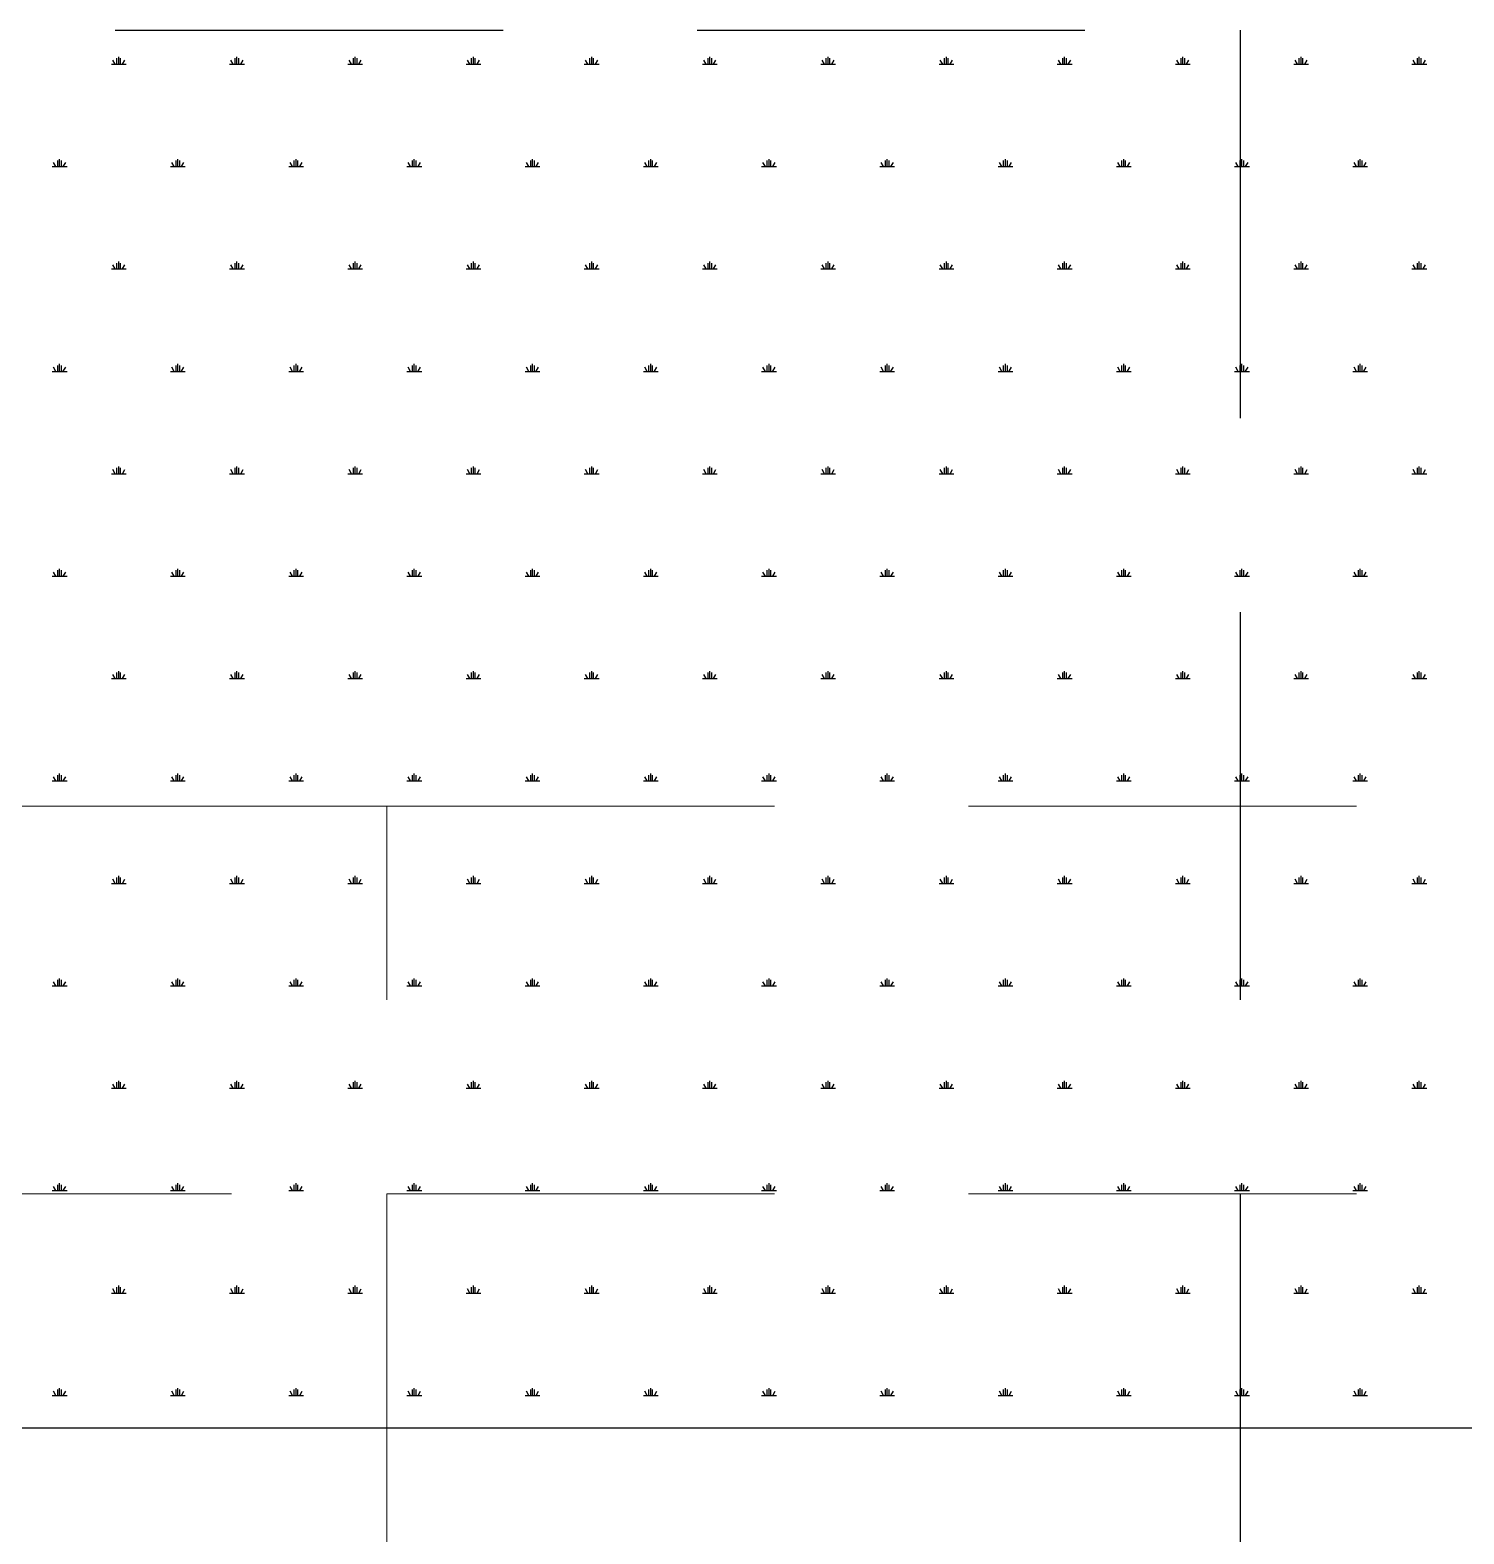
# Model space of a CAD drawing. Header units: millimetres. Extents: x 2999.9 to 3041.9, y 869.6 to 906.3.
# Drawn here: x 3021.039 to 3021.963, y 897.869 to 898.838 of the extents above; entities that cross this region are included whole.
import ezdxf

# ---------------------------------------------------------------- set-up
doc = ezdxf.new("R2010")
doc.units = ezdxf.units.MM
doc.linetypes.add('HIDDEN', pattern=[0.375, 0.25, -0.125])

msp = doc.modelspace()

# ---------------------------------------------------------------- linework, layer by layer
at = {"color": 2, "linetype": 'HIDDEN'}
for p, q in [((3020.71921, 898.83817), (3021.81921, 898.83817)), ((3021.81921, 898.83817), (3021.81921, 896.33817))]:
    msp.add_line(p, q, dxfattribs=at)
at = {"color": 76, "linetype": 'Continuous'}
for p, q in [((3021.09413, 898.81625), (3021.0926, 898.81889)), ((3021.09532, 898.81625), (3021.09532, 898.82006)), ((3021.09651, 898.81625), (3021.09651, 898.82101)), ((3021.0977, 898.81625), (3021.0977, 898.82006)), ((3021.09889, 898.81625), (3021.10042, 898.81889)), ((3021.17033, 898.81625), (3021.1688, 898.81889)), ((3021.17152, 898.81625), (3021.17152, 898.82006)), ((3021.17271, 898.81625), (3021.17271, 898.82101)), ((3021.1739, 898.81625), (3021.1739, 898.82006)), ((3021.17509, 898.81625), (3021.17662, 898.81889)), ((3021.24653, 898.81625), (3021.245, 898.81889)), ((3021.24772, 898.81625), (3021.24772, 898.82006)), ((3021.24891, 898.81625), (3021.24891, 898.82101)), ((3021.2501, 898.81625), (3021.2501, 898.82006)), ((3021.25129, 898.81625), (3021.25282, 898.81889)), ((3021.32273, 898.81625), (3021.3212, 898.81889)), ((3021.32392, 898.81625), (3021.32392, 898.82006)), ((3021.32511, 898.81625), (3021.32511, 898.82101)), ((3021.3263, 898.81625), (3021.3263, 898.82006)), ((3021.32749, 898.81625), (3021.32902, 898.81889)), ((3021.39893, 898.81625), (3021.3974, 898.81889)), ((3021.40012, 898.81625), (3021.40012, 898.82006)), ((3021.40131, 898.81625), (3021.40131, 898.82101)), ((3021.4025, 898.81625), (3021.4025, 898.82006)), ((3021.40369, 898.81625), (3021.40522, 898.81889)), ((3021.47513, 898.81625), (3021.4736, 898.81889)), ((3021.47632, 898.81625), (3021.47632, 898.82006)), ((3021.47751, 898.81625), (3021.47751, 898.82101)), ((3021.4787, 898.81625), (3021.4787, 898.82006)), ((3021.47989, 898.81625), (3021.48142, 898.81889)), ((3021.55133, 898.81625), (3021.5498, 898.81889)), ((3021.55252, 898.81625), (3021.55252, 898.82006)), ((3021.55371, 898.81625), (3021.55371, 898.82101)), ((3021.5549, 898.81625), (3021.5549, 898.82006)), ((3021.55609, 898.81625), (3021.55762, 898.81889)), ((3021.62753, 898.81625), (3021.626, 898.81889)), ((3021.62872, 898.81625), (3021.62872, 898.82006)), ((3021.62991, 898.81625), (3021.62991, 898.82101)), ((3021.6311, 898.81625), (3021.6311, 898.82006)), ((3021.63229, 898.81625), (3021.63382, 898.81889)), ((3021.70373, 898.81625), (3021.7022, 898.81889)), ((3021.70492, 898.81625), (3021.70492, 898.82006)), ((3021.70611, 898.81625), (3021.70611, 898.82101)), ((3021.7073, 898.81625), (3021.7073, 898.82006)), ((3021.70849, 898.81625), (3021.71002, 898.81889)), ((3021.77993, 898.81625), (3021.7784, 898.81889)), ((3021.78112, 898.81625), (3021.78112, 898.82006)), ((3021.78231, 898.81625), (3021.78231, 898.82101)), ((3021.7835, 898.81625), (3021.7835, 898.82006)), ((3021.78469, 898.81625), (3021.78622, 898.81889)), ((3021.85613, 898.81625), (3021.8546, 898.81889)), ((3021.85732, 898.81625), (3021.85732, 898.82006)), ((3021.85851, 898.81625), (3021.85851, 898.82101)), ((3021.8597, 898.81625), (3021.8597, 898.82006)), ((3021.86089, 898.81625), (3021.86242, 898.81889)), ((3021.93233, 898.81625), (3021.9308, 898.81889)), ((3021.93352, 898.81625), (3021.93352, 898.82006)), ((3021.93471, 898.81625), (3021.93471, 898.82101)), ((3021.9359, 898.81625), (3021.9359, 898.82006)), ((3021.93709, 898.81625), (3021.93862, 898.81889)), ((3021.09175, 898.81625), (3021.10127, 898.81625)), ((3021.16795, 898.81625), (3021.17747, 898.81625)), ((3021.24415, 898.81625), (3021.25367, 898.81625)), ((3021.32035, 898.81625), (3021.32987, 898.81625)), ((3021.39655, 898.81625), (3021.40607, 898.81625)), ((3021.47275, 898.81625), (3021.48227, 898.81625)), ((3021.54895, 898.81625), (3021.55847, 898.81625)), ((3021.62515, 898.81625), (3021.63467, 898.81625)), ((3021.70135, 898.81625), (3021.71087, 898.81625)), ((3021.77755, 898.81625), (3021.78707, 898.81625)), ((3021.85375, 898.81625), (3021.86327, 898.81625)), ((3021.92995, 898.81625), (3021.93947, 898.81625)), ((3021.05603, 898.75026), (3021.0545, 898.7529)), ((3021.05722, 898.75026), (3021.05722, 898.75407)), ((3021.05841, 898.75026), (3021.05841, 898.75502)), ((3021.0596, 898.75026), (3021.0596, 898.75407)), ((3021.06079, 898.75026), (3021.06232, 898.7529)), ((3021.13223, 898.75026), (3021.1307, 898.7529)), ((3021.13342, 898.75026), (3021.13342, 898.75407)), ((3021.13461, 898.75026), (3021.13461, 898.75502)), ((3021.1358, 898.75026), (3021.1358, 898.75407)), ((3021.13699, 898.75026), (3021.13852, 898.7529)), ((3021.20843, 898.75026), (3021.2069, 898.7529)), ((3021.20962, 898.75026), (3021.20962, 898.75407)), ((3021.21081, 898.75026), (3021.21081, 898.75502)), ((3021.212, 898.75026), (3021.212, 898.75407)), ((3021.21319, 898.75026), (3021.21472, 898.7529)), ((3021.28463, 898.75026), (3021.2831, 898.7529)), ((3021.28582, 898.75026), (3021.28582, 898.75407)), ((3021.28701, 898.75026), (3021.28701, 898.75502)), ((3021.2882, 898.75026), (3021.2882, 898.75407)), ((3021.28939, 898.75026), (3021.29092, 898.7529)), ((3021.36083, 898.75026), (3021.3593, 898.7529)), ((3021.36202, 898.75026), (3021.36202, 898.75407)), ((3021.36321, 898.75026), (3021.36321, 898.75502)), ((3021.3644, 898.75026), (3021.3644, 898.75407)), ((3021.36559, 898.75026), (3021.36712, 898.7529)), ((3021.43703, 898.75026), (3021.4355, 898.7529)), ((3021.43822, 898.75026), (3021.43822, 898.75407)), ((3021.43941, 898.75026), (3021.43941, 898.75502)), ((3021.4406, 898.75026), (3021.4406, 898.75407)), ((3021.44179, 898.75026), (3021.44332, 898.7529)), ((3021.51323, 898.75026), (3021.5117, 898.7529)), ((3021.51442, 898.75026), (3021.51442, 898.75407)), ((3021.51561, 898.75026), (3021.51561, 898.75502)), ((3021.5168, 898.75026), (3021.5168, 898.75407)), ((3021.51799, 898.75026), (3021.51952, 898.7529)), ((3021.58943, 898.75026), (3021.5879, 898.7529)), ((3021.59062, 898.75026), (3021.59062, 898.75407)), ((3021.59181, 898.75026), (3021.59181, 898.75502)), ((3021.593, 898.75026), (3021.593, 898.75407)), ((3021.59419, 898.75026), (3021.59572, 898.7529)), ((3021.66563, 898.75026), (3021.6641, 898.7529)), ((3021.66682, 898.75026), (3021.66682, 898.75407)), ((3021.66801, 898.75026), (3021.66801, 898.75502)), ((3021.6692, 898.75026), (3021.6692, 898.75407)), ((3021.67039, 898.75026), (3021.67192, 898.7529)), ((3021.74183, 898.75026), (3021.7403, 898.7529)), ((3021.74302, 898.75026), (3021.74302, 898.75407)), ((3021.74421, 898.75026), (3021.74421, 898.75502)), ((3021.7454, 898.75026), (3021.7454, 898.75407)), ((3021.74659, 898.75026), (3021.74812, 898.7529)), ((3021.81803, 898.75026), (3021.8165, 898.7529)), ((3021.81922, 898.75026), (3021.81922, 898.75407)), ((3021.82041, 898.75026), (3021.82041, 898.75502)), ((3021.8216, 898.75026), (3021.8216, 898.75407)), ((3021.82279, 898.75026), (3021.82432, 898.7529)), ((3021.89423, 898.75026), (3021.8927, 898.7529)), ((3021.89542, 898.75026), (3021.89542, 898.75407)), ((3021.89661, 898.75026), (3021.89661, 898.75502)), ((3021.8978, 898.75026), (3021.8978, 898.75407)), ((3021.89899, 898.75026), (3021.90052, 898.7529)), ((3021.05365, 898.75026), (3021.06317, 898.75026)), ((3021.12985, 898.75026), (3021.13937, 898.75026)), ((3021.20605, 898.75026), (3021.21557, 898.75026)), ((3021.28225, 898.75026), (3021.29177, 898.75026)), ((3021.35845, 898.75026), (3021.36797, 898.75026)), ((3021.43465, 898.75026), (3021.44417, 898.75026)), ((3021.51085, 898.75026), (3021.52037, 898.75026)), ((3021.58705, 898.75026), (3021.59657, 898.75026)), ((3021.66325, 898.75026), (3021.67277, 898.75026)), ((3021.73945, 898.75026), (3021.74897, 898.75026)), ((3021.81565, 898.75026), (3021.82517, 898.75026)), ((3021.89185, 898.75026), (3021.90137, 898.75026)), ((3021.09175, 898.68426), (3021.10127, 898.68426)), ((3021.09413, 898.68426), (3021.0926, 898.6869)), ((3021.09532, 898.68426), (3021.09532, 898.68807)), ((3021.09651, 898.68426), (3021.09651, 898.68903)), ((3021.0977, 898.68426), (3021.0977, 898.68807)), ((3021.09889, 898.68427), (3021.10042, 898.68691)), ((3021.16795, 898.68426), (3021.17747, 898.68426)), ((3021.17033, 898.68426), (3021.1688, 898.6869)), ((3021.17152, 898.68426), (3021.17152, 898.68807)), ((3021.17271, 898.68426), (3021.17271, 898.68903)), ((3021.1739, 898.68426), (3021.1739, 898.68807)), ((3021.17509, 898.68427), (3021.17662, 898.68691)), ((3021.24415, 898.68426), (3021.25367, 898.68426)), ((3021.24653, 898.68426), (3021.245, 898.6869)), ((3021.24772, 898.68426), (3021.24772, 898.68807)), ((3021.24891, 898.68426), (3021.24891, 898.68903)), ((3021.2501, 898.68426), (3021.2501, 898.68807)), ((3021.25129, 898.68427), (3021.25282, 898.68691)), ((3021.32035, 898.68426), (3021.32987, 898.68426)), ((3021.32273, 898.68426), (3021.3212, 898.6869)), ((3021.32392, 898.68426), (3021.32392, 898.68807)), ((3021.32511, 898.68426), (3021.32511, 898.68903)), ((3021.3263, 898.68426), (3021.3263, 898.68807)), ((3021.32749, 898.68427), (3021.32902, 898.68691)), ((3021.39655, 898.68426), (3021.40607, 898.68426)), ((3021.39893, 898.68426), (3021.3974, 898.6869)), ((3021.40012, 898.68426), (3021.40012, 898.68807)), ((3021.40131, 898.68426), (3021.40131, 898.68903)), ((3021.4025, 898.68426), (3021.4025, 898.68807)), ((3021.40369, 898.68427), (3021.40522, 898.68691)), ((3021.47275, 898.68426), (3021.48227, 898.68426)), ((3021.47513, 898.68426), (3021.4736, 898.6869)), ((3021.47632, 898.68426), (3021.47632, 898.68807)), ((3021.47751, 898.68426), (3021.47751, 898.68903)), ((3021.4787, 898.68426), (3021.4787, 898.68807)), ((3021.47989, 898.68427), (3021.48142, 898.68691)), ((3021.54895, 898.68426), (3021.55847, 898.68426)), ((3021.55133, 898.68426), (3021.5498, 898.6869)), ((3021.55252, 898.68426), (3021.55252, 898.68807)), ((3021.55371, 898.68426), (3021.55371, 898.68903)), ((3021.5549, 898.68426), (3021.5549, 898.68807)), ((3021.55609, 898.68427), (3021.55762, 898.68691)), ((3021.62515, 898.68426), (3021.63467, 898.68426)), ((3021.62753, 898.68426), (3021.626, 898.6869)), ((3021.62872, 898.68426), (3021.62872, 898.68807)), ((3021.62991, 898.68426), (3021.62991, 898.68903)), ((3021.6311, 898.68426), (3021.6311, 898.68807)), ((3021.63229, 898.68427), (3021.63382, 898.68691)), ((3021.70135, 898.68426), (3021.71087, 898.68426)), ((3021.70373, 898.68426), (3021.7022, 898.6869)), ((3021.70492, 898.68426), (3021.70492, 898.68807)), ((3021.70611, 898.68426), (3021.70611, 898.68903)), ((3021.7073, 898.68426), (3021.7073, 898.68807)), ((3021.70849, 898.68427), (3021.71002, 898.68691)), ((3021.77755, 898.68426), (3021.78707, 898.68426)), ((3021.77993, 898.68426), (3021.7784, 898.6869)), ((3021.78112, 898.68426), (3021.78112, 898.68807)), ((3021.78231, 898.68426), (3021.78231, 898.68903)), ((3021.7835, 898.68426), (3021.7835, 898.68807)), ((3021.78469, 898.68427), (3021.78622, 898.68691)), ((3021.85375, 898.68426), (3021.86327, 898.68426)), ((3021.85613, 898.68426), (3021.8546, 898.6869)), ((3021.85732, 898.68426), (3021.85732, 898.68807)), ((3021.85851, 898.68426), (3021.85851, 898.68903)), ((3021.8597, 898.68426), (3021.8597, 898.68807)), ((3021.86089, 898.68427), (3021.86242, 898.68691)), ((3021.92995, 898.68426), (3021.93947, 898.68426)), ((3021.93233, 898.68426), (3021.9308, 898.6869)), ((3021.93352, 898.68426), (3021.93352, 898.68807)), ((3021.93471, 898.68426), (3021.93471, 898.68903)), ((3021.9359, 898.68426), (3021.9359, 898.68807)), ((3021.93709, 898.68427), (3021.93862, 898.68691)), ((3021.05365, 898.61827), (3021.06317, 898.61827)), ((3021.05603, 898.61827), (3021.0545, 898.62091)), ((3021.05722, 898.61827), (3021.05722, 898.62208)), ((3021.05841, 898.61827), (3021.05841, 898.62304)), ((3021.0596, 898.61827), (3021.0596, 898.62208)), ((3021.06079, 898.61828), (3021.06232, 898.62091)), ((3021.12985, 898.61827), (3021.13937, 898.61827)), ((3021.13223, 898.61827), (3021.1307, 898.62091)), ((3021.13342, 898.61827), (3021.13342, 898.62208)), ((3021.13461, 898.61827), (3021.13461, 898.62304)), ((3021.1358, 898.61827), (3021.1358, 898.62208)), ((3021.13699, 898.61828), (3021.13852, 898.62091)), ((3021.20605, 898.61827), (3021.21557, 898.61827)), ((3021.20843, 898.61827), (3021.2069, 898.62091)), ((3021.20962, 898.61827), (3021.20962, 898.62208)), ((3021.21081, 898.61827), (3021.21081, 898.62304)), ((3021.212, 898.61827), (3021.212, 898.62208)), ((3021.21319, 898.61828), (3021.21472, 898.62091)), ((3021.28225, 898.61827), (3021.29177, 898.61827)), ((3021.28463, 898.61827), (3021.2831, 898.62091)), ((3021.28582, 898.61827), (3021.28582, 898.62208)), ((3021.28701, 898.61827), (3021.28701, 898.62304)), ((3021.2882, 898.61827), (3021.2882, 898.62208)), ((3021.28939, 898.61828), (3021.29092, 898.62091)), ((3021.35845, 898.61827), (3021.36797, 898.61827)), ((3021.36083, 898.61827), (3021.3593, 898.62091)), ((3021.36202, 898.61827), (3021.36202, 898.62208)), ((3021.36321, 898.61827), (3021.36321, 898.62304)), ((3021.3644, 898.61827), (3021.3644, 898.62208)), ((3021.36559, 898.61828), (3021.36712, 898.62091)), ((3021.43465, 898.61827), (3021.44417, 898.61827)), ((3021.43703, 898.61827), (3021.4355, 898.62091)), ((3021.43822, 898.61827), (3021.43822, 898.62208)), ((3021.43941, 898.61827), (3021.43941, 898.62304)), ((3021.4406, 898.61827), (3021.4406, 898.62208)), ((3021.44179, 898.61828), (3021.44332, 898.62091)), ((3021.51085, 898.61827), (3021.52037, 898.61827)), ((3021.51323, 898.61827), (3021.5117, 898.62091)), ((3021.51442, 898.61827), (3021.51442, 898.62208)), ((3021.51561, 898.61827), (3021.51561, 898.62304)), ((3021.5168, 898.61827), (3021.5168, 898.62208)), ((3021.51799, 898.61828), (3021.51952, 898.62091)), ((3021.58705, 898.61827), (3021.59657, 898.61827)), ((3021.58943, 898.61827), (3021.5879, 898.62091)), ((3021.59062, 898.61827), (3021.59062, 898.62208)), ((3021.59181, 898.61827), (3021.59181, 898.62304)), ((3021.593, 898.61827), (3021.593, 898.62208)), ((3021.59419, 898.61828), (3021.59572, 898.62091)), ((3021.66325, 898.61827), (3021.67277, 898.61827)), ((3021.66563, 898.61827), (3021.6641, 898.62091)), ((3021.66682, 898.61827), (3021.66682, 898.62208)), ((3021.66801, 898.61827), (3021.66801, 898.62304)), ((3021.6692, 898.61827), (3021.6692, 898.62208)), ((3021.67039, 898.61828), (3021.67192, 898.62091)), ((3021.73945, 898.61827), (3021.74897, 898.61827)), ((3021.74183, 898.61827), (3021.7403, 898.62091)), ((3021.74302, 898.61827), (3021.74302, 898.62208)), ((3021.74421, 898.61827), (3021.74421, 898.62304)), ((3021.7454, 898.61827), (3021.7454, 898.62208)), ((3021.74659, 898.61828), (3021.74812, 898.62091)), ((3021.81565, 898.61827), (3021.82517, 898.61827)), ((3021.81803, 898.61827), (3021.8165, 898.62091)), ((3021.81922, 898.61827), (3021.81922, 898.62208)), ((3021.82041, 898.61827), (3021.82041, 898.62304)), ((3021.8216, 898.61827), (3021.8216, 898.62208)), ((3021.82279, 898.61828), (3021.82432, 898.62091)), ((3021.89185, 898.61827), (3021.90137, 898.61827)), ((3021.89423, 898.61827), (3021.8927, 898.62091)), ((3021.89542, 898.61827), (3021.89542, 898.62208)), ((3021.89661, 898.61827), (3021.89661, 898.62304)), ((3021.8978, 898.61827), (3021.8978, 898.62208)), ((3021.89899, 898.61828), (3021.90052, 898.62091)), ((3021.09651, 898.55228), (3021.09651, 898.55704)), ((3021.17271, 898.55228), (3021.17271, 898.55704)), ((3021.24891, 898.55228), (3021.24891, 898.55704)), ((3021.32511, 898.55228), (3021.32511, 898.55704)), ((3021.40131, 898.55228), (3021.40131, 898.55704)), ((3021.47751, 898.55228), (3021.47751, 898.55704)), ((3021.55371, 898.55228), (3021.55371, 898.55704)), ((3021.62991, 898.55228), (3021.62991, 898.55704)), ((3021.70611, 898.55228), (3021.70611, 898.55704)), ((3021.78231, 898.55228), (3021.78231, 898.55704)), ((3021.85851, 898.55228), (3021.85851, 898.55704)), ((3021.93471, 898.55228), (3021.93471, 898.55704)), ((3021.09175, 898.55228), (3021.10127, 898.55228)), ((3021.09413, 898.55228), (3021.0926, 898.55492)), ((3021.09532, 898.55228), (3021.09532, 898.55609)), ((3021.0977, 898.55228), (3021.0977, 898.55609)), ((3021.09889, 898.55228), (3021.10042, 898.55492)), ((3021.16795, 898.55228), (3021.17747, 898.55228)), ((3021.17033, 898.55228), (3021.1688, 898.55492)), ((3021.17152, 898.55228), (3021.17152, 898.55609)), ((3021.1739, 898.55228), (3021.1739, 898.55609)), ((3021.17509, 898.55228), (3021.17662, 898.55492)), ((3021.24415, 898.55228), (3021.25367, 898.55228)), ((3021.24653, 898.55228), (3021.245, 898.55492)), ((3021.24772, 898.55228), (3021.24772, 898.55609)), ((3021.2501, 898.55228), (3021.2501, 898.55609)), ((3021.25129, 898.55228), (3021.25282, 898.55492)), ((3021.32035, 898.55228), (3021.32987, 898.55228)), ((3021.32273, 898.55228), (3021.3212, 898.55492)), ((3021.32392, 898.55228), (3021.32392, 898.55609)), ((3021.3263, 898.55228), (3021.3263, 898.55609)), ((3021.32749, 898.55228), (3021.32902, 898.55492)), ((3021.39655, 898.55228), (3021.40607, 898.55228)), ((3021.39893, 898.55228), (3021.3974, 898.55492)), ((3021.40012, 898.55228), (3021.40012, 898.55609)), ((3021.4025, 898.55228), (3021.4025, 898.55609)), ((3021.40369, 898.55228), (3021.40522, 898.55492)), ((3021.47275, 898.55228), (3021.48227, 898.55228)), ((3021.47513, 898.55228), (3021.4736, 898.55492)), ((3021.47632, 898.55228), (3021.47632, 898.55609)), ((3021.4787, 898.55228), (3021.4787, 898.55609)), ((3021.47989, 898.55228), (3021.48142, 898.55492)), ((3021.54895, 898.55228), (3021.55847, 898.55228)), ((3021.55133, 898.55228), (3021.5498, 898.55492)), ((3021.55252, 898.55228), (3021.55252, 898.55609)), ((3021.5549, 898.55228), (3021.5549, 898.55609)), ((3021.55609, 898.55228), (3021.55762, 898.55492)), ((3021.62515, 898.55228), (3021.63467, 898.55228)), ((3021.62753, 898.55228), (3021.626, 898.55492)), ((3021.62872, 898.55228), (3021.62872, 898.55609)), ((3021.6311, 898.55228), (3021.6311, 898.55609)), ((3021.63229, 898.55228), (3021.63382, 898.55492)), ((3021.70135, 898.55228), (3021.71087, 898.55228)), ((3021.70373, 898.55228), (3021.7022, 898.55492)), ((3021.70492, 898.55228), (3021.70492, 898.55609)), ((3021.7073, 898.55228), (3021.7073, 898.55609)), ((3021.70849, 898.55228), (3021.71002, 898.55492)), ((3021.77755, 898.55228), (3021.78707, 898.55228)), ((3021.77993, 898.55228), (3021.7784, 898.55492)), ((3021.78112, 898.55228), (3021.78112, 898.55609)), ((3021.7835, 898.55228), (3021.7835, 898.55609)), ((3021.78469, 898.55228), (3021.78622, 898.55492)), ((3021.85375, 898.55228), (3021.86327, 898.55228)), ((3021.85613, 898.55228), (3021.8546, 898.55492)), ((3021.85732, 898.55228), (3021.85732, 898.55609)), ((3021.8597, 898.55228), (3021.8597, 898.55609)), ((3021.86089, 898.55228), (3021.86242, 898.55492)), ((3021.92995, 898.55228), (3021.93947, 898.55228)), ((3021.93233, 898.55228), (3021.9308, 898.55492)), ((3021.93352, 898.55228), (3021.93352, 898.55609)), ((3021.9359, 898.55228), (3021.9359, 898.55609)), ((3021.93709, 898.55228), (3021.93862, 898.55492)), ((3021.05603, 898.48629), (3021.0545, 898.48893)), ((3021.05722, 898.48629), (3021.05722, 898.4901)), ((3021.05841, 898.48629), (3021.05841, 898.49105)), ((3021.0596, 898.48629), (3021.0596, 898.4901)), ((3021.06079, 898.48629), (3021.06232, 898.48893)), ((3021.13223, 898.48629), (3021.1307, 898.48893)), ((3021.13342, 898.48629), (3021.13342, 898.4901)), ((3021.13461, 898.48629), (3021.13461, 898.49105)), ((3021.1358, 898.48629), (3021.1358, 898.4901)), ((3021.13699, 898.48629), (3021.13852, 898.48893)), ((3021.20843, 898.48629), (3021.2069, 898.48893)), ((3021.20962, 898.48629), (3021.20962, 898.4901)), ((3021.21081, 898.48629), (3021.21081, 898.49105)), ((3021.212, 898.48629), (3021.212, 898.4901)), ((3021.21319, 898.48629), (3021.21472, 898.48893)), ((3021.28463, 898.48629), (3021.2831, 898.48893)), ((3021.28582, 898.48629), (3021.28582, 898.4901)), ((3021.28701, 898.48629), (3021.28701, 898.49105)), ((3021.2882, 898.48629), (3021.2882, 898.4901)), ((3021.28939, 898.48629), (3021.29092, 898.48893)), ((3021.36083, 898.48629), (3021.3593, 898.48893)), ((3021.36202, 898.48629), (3021.36202, 898.4901)), ((3021.36321, 898.48629), (3021.36321, 898.49105)), ((3021.3644, 898.48629), (3021.3644, 898.4901)), ((3021.36559, 898.48629), (3021.36712, 898.48893)), ((3021.43703, 898.48629), (3021.4355, 898.48893)), ((3021.43822, 898.48629), (3021.43822, 898.4901)), ((3021.43941, 898.48629), (3021.43941, 898.49105)), ((3021.4406, 898.48629), (3021.4406, 898.4901)), ((3021.44179, 898.48629), (3021.44332, 898.48893)), ((3021.51323, 898.48629), (3021.5117, 898.48893)), ((3021.51442, 898.48629), (3021.51442, 898.4901)), ((3021.51561, 898.48629), (3021.51561, 898.49105)), ((3021.5168, 898.48629), (3021.5168, 898.4901)), ((3021.51799, 898.48629), (3021.51952, 898.48893)), ((3021.58943, 898.48629), (3021.5879, 898.48893)), ((3021.59062, 898.48629), (3021.59062, 898.4901)), ((3021.59181, 898.48629), (3021.59181, 898.49105)), ((3021.593, 898.48629), (3021.593, 898.4901)), ((3021.59419, 898.48629), (3021.59572, 898.48893)), ((3021.66563, 898.48629), (3021.6641, 898.48893)), ((3021.66682, 898.48629), (3021.66682, 898.4901)), ((3021.66801, 898.48629), (3021.66801, 898.49105)), ((3021.6692, 898.48629), (3021.6692, 898.4901)), ((3021.67039, 898.48629), (3021.67192, 898.48893)), ((3021.74183, 898.48629), (3021.7403, 898.48893)), ((3021.74302, 898.48629), (3021.74302, 898.4901)), ((3021.74421, 898.48629), (3021.74421, 898.49105)), ((3021.7454, 898.48629), (3021.7454, 898.4901)), ((3021.74659, 898.48629), (3021.74812, 898.48893)), ((3021.81803, 898.48629), (3021.8165, 898.48893)), ((3021.81922, 898.48629), (3021.81922, 898.4901)), ((3021.82041, 898.48629), (3021.82041, 898.49105)), ((3021.8216, 898.48629), (3021.8216, 898.4901)), ((3021.82279, 898.48629), (3021.82432, 898.48893)), ((3021.89423, 898.48629), (3021.8927, 898.48893)), ((3021.89542, 898.48629), (3021.89542, 898.4901)), ((3021.89661, 898.48629), (3021.89661, 898.49105)), ((3021.8978, 898.48629), (3021.8978, 898.4901)), ((3021.89899, 898.48629), (3021.90052, 898.48893)), ((3021.05365, 898.48629), (3021.06317, 898.48629)), ((3021.12985, 898.48629), (3021.13937, 898.48629)), ((3021.20605, 898.48629), (3021.21557, 898.48629)), ((3021.28225, 898.48629), (3021.29177, 898.48629)), ((3021.35845, 898.48629), (3021.36797, 898.48629)), ((3021.43465, 898.48629), (3021.44417, 898.48629)), ((3021.51085, 898.48629), (3021.52037, 898.48629)), ((3021.58705, 898.48629), (3021.59657, 898.48629)), ((3021.66325, 898.48629), (3021.67277, 898.48629)), ((3021.73945, 898.48629), (3021.74897, 898.48629)), ((3021.81565, 898.48629), (3021.82517, 898.48629)), ((3021.89185, 898.48629), (3021.90137, 898.48629)), ((3021.09413, 898.4203), (3021.0926, 898.42294)), ((3021.09532, 898.4203), (3021.09532, 898.42411)), ((3021.09651, 898.4203), (3021.09651, 898.42506)), ((3021.0977, 898.4203), (3021.0977, 898.42411)), ((3021.09889, 898.4203), (3021.10042, 898.42294)), ((3021.17033, 898.4203), (3021.1688, 898.42294)), ((3021.17152, 898.4203), (3021.17152, 898.42411)), ((3021.17271, 898.4203), (3021.17271, 898.42506)), ((3021.1739, 898.4203), (3021.1739, 898.42411)), ((3021.17509, 898.4203), (3021.17662, 898.42294)), ((3021.24653, 898.4203), (3021.245, 898.42294)), ((3021.24772, 898.4203), (3021.24772, 898.42411)), ((3021.24891, 898.4203), (3021.24891, 898.42506)), ((3021.2501, 898.4203), (3021.2501, 898.42411)), ((3021.25129, 898.4203), (3021.25282, 898.42294)), ((3021.32273, 898.4203), (3021.3212, 898.42294)), ((3021.32392, 898.4203), (3021.32392, 898.42411)), ((3021.32511, 898.4203), (3021.32511, 898.42506)), ((3021.3263, 898.4203), (3021.3263, 898.42411)), ((3021.32749, 898.4203), (3021.32902, 898.42294)), ((3021.39893, 898.4203), (3021.3974, 898.42294)), ((3021.40012, 898.4203), (3021.40012, 898.42411)), ((3021.40131, 898.4203), (3021.40131, 898.42506)), ((3021.4025, 898.4203), (3021.4025, 898.42411)), ((3021.40369, 898.4203), (3021.40522, 898.42294)), ((3021.47513, 898.4203), (3021.4736, 898.42294)), ((3021.47632, 898.4203), (3021.47632, 898.42411)), ((3021.47751, 898.4203), (3021.47751, 898.42506)), ((3021.4787, 898.4203), (3021.4787, 898.42411)), ((3021.47989, 898.4203), (3021.48142, 898.42294)), ((3021.55133, 898.4203), (3021.5498, 898.42294)), ((3021.55252, 898.4203), (3021.55252, 898.42411)), ((3021.55371, 898.4203), (3021.55371, 898.42506)), ((3021.5549, 898.4203), (3021.5549, 898.42411)), ((3021.55609, 898.4203), (3021.55762, 898.42294)), ((3021.62753, 898.4203), (3021.626, 898.42294)), ((3021.62872, 898.4203), (3021.62872, 898.42411)), ((3021.62991, 898.4203), (3021.62991, 898.42506)), ((3021.6311, 898.4203), (3021.6311, 898.42411)), ((3021.63229, 898.4203), (3021.63382, 898.42294)), ((3021.70373, 898.4203), (3021.7022, 898.42294)), ((3021.70492, 898.4203), (3021.70492, 898.42411)), ((3021.70611, 898.4203), (3021.70611, 898.42506)), ((3021.7073, 898.4203), (3021.7073, 898.42411)), ((3021.70849, 898.4203), (3021.71002, 898.42294)), ((3021.77993, 898.4203), (3021.7784, 898.42294)), ((3021.78112, 898.4203), (3021.78112, 898.42411)), ((3021.78231, 898.4203), (3021.78231, 898.42506)), ((3021.7835, 898.4203), (3021.7835, 898.42411)), ((3021.78469, 898.4203), (3021.78622, 898.42294)), ((3021.85613, 898.4203), (3021.8546, 898.42294)), ((3021.85732, 898.4203), (3021.85732, 898.42411)), ((3021.85851, 898.4203), (3021.85851, 898.42506)), ((3021.8597, 898.4203), (3021.8597, 898.42411)), ((3021.86089, 898.4203), (3021.86242, 898.42294)), ((3021.93233, 898.4203), (3021.9308, 898.42294)), ((3021.93352, 898.4203), (3021.93352, 898.42411)), ((3021.93471, 898.4203), (3021.93471, 898.42506)), ((3021.9359, 898.4203), (3021.9359, 898.42411)), ((3021.93709, 898.4203), (3021.93862, 898.42294)), ((3021.09175, 898.4203), (3021.10127, 898.4203)), ((3021.16795, 898.4203), (3021.17747, 898.4203)), ((3021.24415, 898.4203), (3021.25367, 898.4203)), ((3021.32035, 898.4203), (3021.32987, 898.4203)), ((3021.39655, 898.4203), (3021.40607, 898.4203)), ((3021.47275, 898.4203), (3021.48227, 898.4203)), ((3021.54895, 898.4203), (3021.55847, 898.4203)), ((3021.62515, 898.4203), (3021.63467, 898.4203)), ((3021.70135, 898.4203), (3021.71087, 898.4203)), ((3021.77755, 898.4203), (3021.78707, 898.4203)), ((3021.85375, 898.4203), (3021.86327, 898.4203)), ((3021.92995, 898.4203), (3021.93947, 898.4203)), ((3021.05365, 898.35431), (3021.06317, 898.35431)), ((3021.05603, 898.35431), (3021.0545, 898.35695)), ((3021.05722, 898.35431), (3021.05722, 898.35812)), ((3021.05841, 898.35431), (3021.05841, 898.35907)), ((3021.0596, 898.35431), (3021.0596, 898.35812)), ((3021.06079, 898.35431), (3021.06232, 898.35695)), ((3021.12985, 898.35431), (3021.13937, 898.35431)), ((3021.13223, 898.35431), (3021.1307, 898.35695)), ((3021.13342, 898.35431), (3021.13342, 898.35812)), ((3021.13461, 898.35431), (3021.13461, 898.35907)), ((3021.1358, 898.35431), (3021.1358, 898.35812)), ((3021.13699, 898.35431), (3021.13852, 898.35695)), ((3021.20605, 898.35431), (3021.21557, 898.35431)), ((3021.20843, 898.35431), (3021.2069, 898.35695)), ((3021.20962, 898.35431), (3021.20962, 898.35812)), ((3021.21081, 898.35431), (3021.21081, 898.35907)), ((3021.212, 898.35431), (3021.212, 898.35812)), ((3021.21319, 898.35431), (3021.21472, 898.35695)), ((3021.28225, 898.35431), (3021.29177, 898.35431)), ((3021.28463, 898.35431), (3021.2831, 898.35695)), ((3021.28582, 898.35431), (3021.28582, 898.35812)), ((3021.28701, 898.35431), (3021.28701, 898.35907)), ((3021.2882, 898.35431), (3021.2882, 898.35812)), ((3021.28939, 898.35431), (3021.29092, 898.35695)), ((3021.35845, 898.35431), (3021.36797, 898.35431)), ((3021.36083, 898.35431), (3021.3593, 898.35695)), ((3021.36202, 898.35431), (3021.36202, 898.35812)), ((3021.36321, 898.35431), (3021.36321, 898.35907)), ((3021.3644, 898.35431), (3021.3644, 898.35812)), ((3021.36559, 898.35431), (3021.36712, 898.35695)), ((3021.43465, 898.35431), (3021.44417, 898.35431)), ((3021.43703, 898.35431), (3021.4355, 898.35695)), ((3021.43822, 898.35431), (3021.43822, 898.35812)), ((3021.43941, 898.35431), (3021.43941, 898.35907)), ((3021.4406, 898.35431), (3021.4406, 898.35812)), ((3021.44179, 898.35431), (3021.44332, 898.35695)), ((3021.51085, 898.35431), (3021.52037, 898.35431)), ((3021.51323, 898.35431), (3021.5117, 898.35695)), ((3021.51442, 898.35431), (3021.51442, 898.35812)), ((3021.51561, 898.35431), (3021.51561, 898.35907)), ((3021.5168, 898.35431), (3021.5168, 898.35812)), ((3021.51799, 898.35431), (3021.51952, 898.35695)), ((3021.58705, 898.35431), (3021.59657, 898.35431)), ((3021.58943, 898.35431), (3021.5879, 898.35695)), ((3021.59062, 898.35431), (3021.59062, 898.35812)), ((3021.59181, 898.35431), (3021.59181, 898.35907)), ((3021.593, 898.35431), (3021.593, 898.35812)), ((3021.59419, 898.35431), (3021.59572, 898.35695)), ((3021.66325, 898.35431), (3021.67277, 898.35431)), ((3021.66563, 898.35431), (3021.6641, 898.35695)), ((3021.66682, 898.35431), (3021.66682, 898.35812)), ((3021.66801, 898.35431), (3021.66801, 898.35907)), ((3021.6692, 898.35431), (3021.6692, 898.35812)), ((3021.67039, 898.35431), (3021.67192, 898.35695)), ((3021.73945, 898.35431), (3021.74897, 898.35431)), ((3021.74183, 898.35431), (3021.7403, 898.35695)), ((3021.74302, 898.35431), (3021.74302, 898.35812)), ((3021.74421, 898.35431), (3021.74421, 898.35907)), ((3021.7454, 898.35431), (3021.7454, 898.35812)), ((3021.74659, 898.35431), (3021.74812, 898.35695)), ((3021.81565, 898.35431), (3021.82517, 898.35431)), ((3021.81803, 898.35431), (3021.8165, 898.35695)), ((3021.81922, 898.35431), (3021.81922, 898.35812)), ((3021.82041, 898.35431), (3021.82041, 898.35907)), ((3021.8216, 898.35431), (3021.8216, 898.35812)), ((3021.82279, 898.35431), (3021.82432, 898.35695)), ((3021.89185, 898.35431), (3021.90137, 898.35431)), ((3021.89423, 898.35431), (3021.8927, 898.35695)), ((3021.89542, 898.35431), (3021.89542, 898.35812)), ((3021.89661, 898.35431), (3021.89661, 898.35907)), ((3021.8978, 898.35431), (3021.8978, 898.35812)), ((3021.89899, 898.35431), (3021.90052, 898.35695)), ((3021.09175, 898.28832), (3021.10127, 898.28832)), ((3021.09413, 898.28832), (3021.0926, 898.29096)), ((3021.09532, 898.28832), (3021.09532, 898.29213)), ((3021.09651, 898.28832), (3021.09651, 898.29308)), ((3021.0977, 898.28832), (3021.0977, 898.29213)), ((3021.09889, 898.28832), (3021.10042, 898.29096)), ((3021.16795, 898.28832), (3021.17747, 898.28832)), ((3021.17033, 898.28832), (3021.1688, 898.29096)), ((3021.17152, 898.28832), (3021.17152, 898.29213)), ((3021.17271, 898.28832), (3021.17271, 898.29308)), ((3021.1739, 898.28832), (3021.1739, 898.29213)), ((3021.17509, 898.28832), (3021.17662, 898.29096)), ((3021.24415, 898.28832), (3021.25367, 898.28832)), ((3021.24653, 898.28832), (3021.245, 898.29096)), ((3021.24772, 898.28832), (3021.24772, 898.29213)), ((3021.24891, 898.28832), (3021.24891, 898.29308)), ((3021.2501, 898.28832), (3021.2501, 898.29213)), ((3021.25129, 898.28832), (3021.25282, 898.29096)), ((3021.32035, 898.28832), (3021.32987, 898.28832)), ((3021.32273, 898.28832), (3021.3212, 898.29096)), ((3021.32392, 898.28832), (3021.32392, 898.29213)), ((3021.32511, 898.28832), (3021.32511, 898.29308)), ((3021.3263, 898.28832), (3021.3263, 898.29213)), ((3021.32749, 898.28832), (3021.32902, 898.29096)), ((3021.39655, 898.28832), (3021.40607, 898.28832)), ((3021.39893, 898.28832), (3021.3974, 898.29096)), ((3021.40012, 898.28832), (3021.40012, 898.29213)), ((3021.40131, 898.28832), (3021.40131, 898.29308)), ((3021.4025, 898.28832), (3021.4025, 898.29213)), ((3021.40369, 898.28832), (3021.40522, 898.29096)), ((3021.47275, 898.28832), (3021.48227, 898.28832)), ((3021.47513, 898.28832), (3021.4736, 898.29096)), ((3021.47632, 898.28832), (3021.47632, 898.29213)), ((3021.47751, 898.28832), (3021.47751, 898.29308)), ((3021.4787, 898.28832), (3021.4787, 898.29213)), ((3021.47989, 898.28832), (3021.48142, 898.29096)), ((3021.54895, 898.28832), (3021.55847, 898.28832)), ((3021.55133, 898.28832), (3021.5498, 898.29096)), ((3021.55252, 898.28832), (3021.55252, 898.29213)), ((3021.55371, 898.28832), (3021.55371, 898.29308)), ((3021.5549, 898.28832), (3021.5549, 898.29213)), ((3021.55609, 898.28832), (3021.55762, 898.29096)), ((3021.62515, 898.28832), (3021.63467, 898.28832)), ((3021.62753, 898.28832), (3021.626, 898.29096)), ((3021.62872, 898.28832), (3021.62872, 898.29213)), ((3021.62991, 898.28832), (3021.62991, 898.29308)), ((3021.6311, 898.28832), (3021.6311, 898.29213)), ((3021.63229, 898.28832), (3021.63382, 898.29096)), ((3021.70135, 898.28832), (3021.71087, 898.28832)), ((3021.70373, 898.28832), (3021.7022, 898.29096)), ((3021.70492, 898.28832), (3021.70492, 898.29213)), ((3021.70611, 898.28832), (3021.70611, 898.29308)), ((3021.7073, 898.28832), (3021.7073, 898.29213)), ((3021.70849, 898.28832), (3021.71002, 898.29096)), ((3021.77755, 898.28832), (3021.78707, 898.28832)), ((3021.77993, 898.28832), (3021.7784, 898.29096)), ((3021.78112, 898.28832), (3021.78112, 898.29213)), ((3021.78231, 898.28832), (3021.78231, 898.29308)), ((3021.7835, 898.28832), (3021.7835, 898.29213)), ((3021.78469, 898.28832), (3021.78622, 898.29096)), ((3021.85375, 898.28832), (3021.86327, 898.28832)), ((3021.85613, 898.28832), (3021.8546, 898.29096)), ((3021.85732, 898.28832), (3021.85732, 898.29213)), ((3021.85851, 898.28832), (3021.85851, 898.29308)), ((3021.8597, 898.28832), (3021.8597, 898.29213)), ((3021.86089, 898.28832), (3021.86242, 898.29096)), ((3021.92995, 898.28832), (3021.93947, 898.28832)), ((3021.93233, 898.28832), (3021.9308, 898.29096)), ((3021.93352, 898.28832), (3021.93352, 898.29213)), ((3021.93471, 898.28832), (3021.93471, 898.29308)), ((3021.9359, 898.28832), (3021.9359, 898.29213)), ((3021.93709, 898.28832), (3021.93862, 898.29096)), ((3021.05841, 898.22233), (3021.05841, 898.22709)), ((3021.13461, 898.22233), (3021.13461, 898.22709)), ((3021.21081, 898.22233), (3021.21081, 898.22709)), ((3021.28701, 898.22233), (3021.28701, 898.22709)), ((3021.36321, 898.22233), (3021.36321, 898.22709)), ((3021.43941, 898.22233), (3021.43941, 898.22709)), ((3021.51561, 898.22233), (3021.51561, 898.22709)), ((3021.59181, 898.22233), (3021.59181, 898.22709)), ((3021.66801, 898.22233), (3021.66801, 898.22709)), ((3021.74421, 898.22233), (3021.74421, 898.22709)), ((3021.82041, 898.22233), (3021.82041, 898.22709)), ((3021.89661, 898.22233), (3021.89661, 898.22709)), ((3021.05365, 898.22233), (3021.06317, 898.22233)), ((3021.05603, 898.22233), (3021.0545, 898.22497)), ((3021.05722, 898.22233), (3021.05722, 898.22614)), ((3021.0596, 898.22233), (3021.0596, 898.22614)), ((3021.06079, 898.22233), (3021.06232, 898.22497)), ((3021.12985, 898.22233), (3021.13937, 898.22233)), ((3021.13223, 898.22233), (3021.1307, 898.22497)), ((3021.13342, 898.22233), (3021.13342, 898.22614)), ((3021.1358, 898.22233), (3021.1358, 898.22614)), ((3021.13699, 898.22233), (3021.13852, 898.22497)), ((3021.20605, 898.22233), (3021.21557, 898.22233)), ((3021.20843, 898.22233), (3021.2069, 898.22497)), ((3021.20962, 898.22233), (3021.20962, 898.22614)), ((3021.212, 898.22233), (3021.212, 898.22614)), ((3021.21319, 898.22233), (3021.21472, 898.22497)), ((3021.28225, 898.22233), (3021.29177, 898.22233)), ((3021.28463, 898.22233), (3021.2831, 898.22497)), ((3021.28582, 898.22233), (3021.28582, 898.22614)), ((3021.2882, 898.22233), (3021.2882, 898.22614)), ((3021.28939, 898.22233), (3021.29092, 898.22497)), ((3021.35845, 898.22233), (3021.36797, 898.22233)), ((3021.36083, 898.22233), (3021.3593, 898.22497)), ((3021.36202, 898.22233), (3021.36202, 898.22614)), ((3021.3644, 898.22233), (3021.3644, 898.22614)), ((3021.36559, 898.22233), (3021.36712, 898.22497)), ((3021.43465, 898.22233), (3021.44417, 898.22233)), ((3021.43703, 898.22233), (3021.4355, 898.22497)), ((3021.43822, 898.22233), (3021.43822, 898.22614)), ((3021.4406, 898.22233), (3021.4406, 898.22614)), ((3021.44179, 898.22233), (3021.44332, 898.22497)), ((3021.51085, 898.22233), (3021.52037, 898.22233)), ((3021.51323, 898.22233), (3021.5117, 898.22497)), ((3021.51442, 898.22233), (3021.51442, 898.22614)), ((3021.5168, 898.22233), (3021.5168, 898.22614)), ((3021.51799, 898.22233), (3021.51952, 898.22497)), ((3021.58705, 898.22233), (3021.59657, 898.22233)), ((3021.58943, 898.22233), (3021.5879, 898.22497)), ((3021.59062, 898.22233), (3021.59062, 898.22614)), ((3021.593, 898.22233), (3021.593, 898.22614)), ((3021.59419, 898.22233), (3021.59572, 898.22497)), ((3021.66325, 898.22233), (3021.67277, 898.22233)), ((3021.66563, 898.22233), (3021.6641, 898.22497)), ((3021.66682, 898.22233), (3021.66682, 898.22614)), ((3021.6692, 898.22233), (3021.6692, 898.22614)), ((3021.67039, 898.22233), (3021.67192, 898.22497)), ((3021.73945, 898.22233), (3021.74897, 898.22233)), ((3021.74183, 898.22233), (3021.7403, 898.22497)), ((3021.74302, 898.22233), (3021.74302, 898.22614)), ((3021.7454, 898.22233), (3021.7454, 898.22614)), ((3021.74659, 898.22233), (3021.74812, 898.22497)), ((3021.81565, 898.22233), (3021.82517, 898.22233)), ((3021.81803, 898.22233), (3021.8165, 898.22497)), ((3021.81922, 898.22233), (3021.81922, 898.22614)), ((3021.8216, 898.22233), (3021.8216, 898.22614)), ((3021.82279, 898.22233), (3021.82432, 898.22497)), ((3021.89185, 898.22233), (3021.90137, 898.22233)), ((3021.89423, 898.22233), (3021.8927, 898.22497)), ((3021.89542, 898.22233), (3021.89542, 898.22614)), ((3021.8978, 898.22233), (3021.8978, 898.22614)), ((3021.89899, 898.22233), (3021.90052, 898.22497)), ((3021.09532, 898.15634), (3021.09532, 898.16015)), ((3021.09651, 898.15634), (3021.09651, 898.1611)), ((3021.0977, 898.15634), (3021.0977, 898.16015)), ((3021.17152, 898.15634), (3021.17152, 898.16015)), ((3021.17271, 898.15634), (3021.17271, 898.1611)), ((3021.1739, 898.15634), (3021.1739, 898.16015)), ((3021.24772, 898.15634), (3021.24772, 898.16015)), ((3021.24891, 898.15634), (3021.24891, 898.1611)), ((3021.2501, 898.15634), (3021.2501, 898.16015)), ((3021.32392, 898.15634), (3021.32392, 898.16015)), ((3021.32511, 898.15634), (3021.32511, 898.1611)), ((3021.3263, 898.15634), (3021.3263, 898.16015)), ((3021.40012, 898.15634), (3021.40012, 898.16015)), ((3021.40131, 898.15634), (3021.40131, 898.1611)), ((3021.4025, 898.15634), (3021.4025, 898.16015)), ((3021.47632, 898.15634), (3021.47632, 898.16015)), ((3021.47751, 898.15634), (3021.47751, 898.1611)), ((3021.4787, 898.15634), (3021.4787, 898.16015)), ((3021.55252, 898.15634), (3021.55252, 898.16015)), ((3021.55371, 898.15634), (3021.55371, 898.1611)), ((3021.5549, 898.15634), (3021.5549, 898.16015)), ((3021.62872, 898.15634), (3021.62872, 898.16015)), ((3021.62991, 898.15634), (3021.62991, 898.1611)), ((3021.6311, 898.15634), (3021.6311, 898.16015)), ((3021.70492, 898.15634), (3021.70492, 898.16015)), ((3021.70611, 898.15634), (3021.70611, 898.1611)), ((3021.7073, 898.15634), (3021.7073, 898.16015)), ((3021.78112, 898.15634), (3021.78112, 898.16015)), ((3021.78231, 898.15634), (3021.78231, 898.1611)), ((3021.7835, 898.15634), (3021.7835, 898.16015)), ((3021.85732, 898.15634), (3021.85732, 898.16015)), ((3021.85851, 898.15634), (3021.85851, 898.1611)), ((3021.8597, 898.15634), (3021.8597, 898.16015)), ((3021.93352, 898.15634), (3021.93352, 898.16015)), ((3021.93471, 898.15634), (3021.93471, 898.1611)), ((3021.9359, 898.15634), (3021.9359, 898.16015)), ((3021.09175, 898.15634), (3021.10127, 898.15634)), ((3021.09413, 898.15634), (3021.0926, 898.15898)), ((3021.09889, 898.15634), (3021.10042, 898.15898)), ((3021.16795, 898.15634), (3021.17747, 898.15634)), ((3021.17033, 898.15634), (3021.1688, 898.15898)), ((3021.17509, 898.15634), (3021.17662, 898.15898)), ((3021.24415, 898.15634), (3021.25367, 898.15634)), ((3021.24653, 898.15634), (3021.245, 898.15898)), ((3021.25129, 898.15634), (3021.25282, 898.15898)), ((3021.32035, 898.15634), (3021.32987, 898.15634)), ((3021.32273, 898.15634), (3021.3212, 898.15898)), ((3021.32749, 898.15634), (3021.32902, 898.15898)), ((3021.39655, 898.15634), (3021.40607, 898.15634)), ((3021.39893, 898.15634), (3021.3974, 898.15898)), ((3021.40369, 898.15634), (3021.40522, 898.15898)), ((3021.47275, 898.15634), (3021.48227, 898.15634)), ((3021.47513, 898.15634), (3021.4736, 898.15898)), ((3021.47989, 898.15634), (3021.48142, 898.15898)), ((3021.54895, 898.15634), (3021.55847, 898.15634)), ((3021.55133, 898.15634), (3021.5498, 898.15898)), ((3021.55609, 898.15634), (3021.55762, 898.15898)), ((3021.62515, 898.15634), (3021.63467, 898.15634)), ((3021.62753, 898.15634), (3021.626, 898.15898)), ((3021.63229, 898.15634), (3021.63382, 898.15898)), ((3021.70135, 898.15634), (3021.71087, 898.15634)), ((3021.70373, 898.15634), (3021.7022, 898.15898)), ((3021.70849, 898.15634), (3021.71002, 898.15898)), ((3021.77755, 898.15634), (3021.78707, 898.15634)), ((3021.77993, 898.15634), (3021.7784, 898.15898)), ((3021.78469, 898.15634), (3021.78622, 898.15898)), ((3021.85375, 898.15634), (3021.86327, 898.15634)), ((3021.85613, 898.15634), (3021.8546, 898.15898)), ((3021.86089, 898.15634), (3021.86242, 898.15898)), ((3021.92995, 898.15634), (3021.93947, 898.15634)), ((3021.93233, 898.15634), (3021.9308, 898.15898)), ((3021.93709, 898.15634), (3021.93862, 898.15898)), ((3021.05603, 898.09034), (3021.0545, 898.09298)), ((3021.05722, 898.09034), (3021.05722, 898.09415)), ((3021.05841, 898.09034), (3021.05841, 898.09511)), ((3021.0596, 898.09034), (3021.0596, 898.09415)), ((3021.06079, 898.09035), (3021.06232, 898.09299)), ((3021.13223, 898.09034), (3021.1307, 898.09298)), ((3021.13342, 898.09034), (3021.13342, 898.09415)), ((3021.13461, 898.09034), (3021.13461, 898.09511)), ((3021.1358, 898.09034), (3021.1358, 898.09415)), ((3021.13699, 898.09035), (3021.13852, 898.09299)), ((3021.20843, 898.09034), (3021.2069, 898.09298)), ((3021.20962, 898.09034), (3021.20962, 898.09415)), ((3021.21081, 898.09034), (3021.21081, 898.09511)), ((3021.212, 898.09034), (3021.212, 898.09415)), ((3021.21319, 898.09035), (3021.21472, 898.09299)), ((3021.28463, 898.09034), (3021.2831, 898.09298)), ((3021.28582, 898.09034), (3021.28582, 898.09415)), ((3021.28701, 898.09034), (3021.28701, 898.09511)), ((3021.2882, 898.09034), (3021.2882, 898.09415)), ((3021.28939, 898.09035), (3021.29092, 898.09299)), ((3021.36083, 898.09034), (3021.3593, 898.09298)), ((3021.36202, 898.09034), (3021.36202, 898.09415)), ((3021.36321, 898.09034), (3021.36321, 898.09511)), ((3021.3644, 898.09034), (3021.3644, 898.09415)), ((3021.36559, 898.09035), (3021.36712, 898.09299)), ((3021.43703, 898.09034), (3021.4355, 898.09298)), ((3021.43822, 898.09034), (3021.43822, 898.09415)), ((3021.43941, 898.09034), (3021.43941, 898.09511)), ((3021.4406, 898.09034), (3021.4406, 898.09415)), ((3021.44179, 898.09035), (3021.44332, 898.09299)), ((3021.51323, 898.09034), (3021.5117, 898.09298)), ((3021.51442, 898.09034), (3021.51442, 898.09415)), ((3021.51561, 898.09034), (3021.51561, 898.09511)), ((3021.5168, 898.09034), (3021.5168, 898.09415)), ((3021.51799, 898.09035), (3021.51952, 898.09299)), ((3021.58943, 898.09034), (3021.5879, 898.09298)), ((3021.59062, 898.09034), (3021.59062, 898.09415)), ((3021.59181, 898.09034), (3021.59181, 898.09511)), ((3021.593, 898.09034), (3021.593, 898.09415)), ((3021.59419, 898.09035), (3021.59572, 898.09299)), ((3021.66563, 898.09034), (3021.6641, 898.09298)), ((3021.66682, 898.09034), (3021.66682, 898.09415)), ((3021.66801, 898.09034), (3021.66801, 898.09511)), ((3021.6692, 898.09034), (3021.6692, 898.09415)), ((3021.67039, 898.09035), (3021.67192, 898.09299)), ((3021.74183, 898.09034), (3021.7403, 898.09298)), ((3021.74302, 898.09034), (3021.74302, 898.09415)), ((3021.74421, 898.09034), (3021.74421, 898.09511)), ((3021.7454, 898.09034), (3021.7454, 898.09415)), ((3021.74659, 898.09035), (3021.74812, 898.09299)), ((3021.81803, 898.09034), (3021.8165, 898.09298)), ((3021.81922, 898.09034), (3021.81922, 898.09415)), ((3021.82041, 898.09034), (3021.82041, 898.09511)), ((3021.8216, 898.09034), (3021.8216, 898.09415)), ((3021.82279, 898.09035), (3021.82432, 898.09299)), ((3021.89423, 898.09034), (3021.8927, 898.09298)), ((3021.89542, 898.09034), (3021.89542, 898.09415)), ((3021.89661, 898.09034), (3021.89661, 898.09511)), ((3021.8978, 898.09034), (3021.8978, 898.09415)), ((3021.89899, 898.09035), (3021.90052, 898.09299)), ((3021.05365, 898.09034), (3021.06317, 898.09034)), ((3021.12985, 898.09034), (3021.13937, 898.09034)), ((3021.20605, 898.09034), (3021.21557, 898.09034)), ((3021.28225, 898.09034), (3021.29177, 898.09034)), ((3021.35845, 898.09034), (3021.36797, 898.09034)), ((3021.43465, 898.09034), (3021.44417, 898.09034)), ((3021.51085, 898.09034), (3021.52037, 898.09034)), ((3021.58705, 898.09034), (3021.59657, 898.09034)), ((3021.66325, 898.09034), (3021.67277, 898.09034)), ((3021.73945, 898.09034), (3021.74897, 898.09034)), ((3021.81565, 898.09034), (3021.82517, 898.09034)), ((3021.89185, 898.09034), (3021.90137, 898.09034)), ((3021.09175, 898.02435), (3021.10127, 898.02435)), ((3021.09413, 898.02435), (3021.0926, 898.02699)), ((3021.09532, 898.02435), (3021.09532, 898.02816)), ((3021.09651, 898.02435), (3021.09651, 898.02912)), ((3021.0977, 898.02435), (3021.0977, 898.02816)), ((3021.09889, 898.02435), (3021.10042, 898.02699)), ((3021.16795, 898.02435), (3021.17747, 898.02435)), ((3021.17033, 898.02435), (3021.1688, 898.02699)), ((3021.17152, 898.02435), (3021.17152, 898.02816)), ((3021.17271, 898.02435), (3021.17271, 898.02912)), ((3021.1739, 898.02435), (3021.1739, 898.02816)), ((3021.17509, 898.02435), (3021.17662, 898.02699)), ((3021.24415, 898.02435), (3021.25367, 898.02435)), ((3021.24653, 898.02435), (3021.245, 898.02699)), ((3021.24772, 898.02435), (3021.24772, 898.02816)), ((3021.24891, 898.02435), (3021.24891, 898.02912)), ((3021.2501, 898.02435), (3021.2501, 898.02816)), ((3021.25129, 898.02435), (3021.25282, 898.02699)), ((3021.32035, 898.02435), (3021.32987, 898.02435)), ((3021.32273, 898.02435), (3021.3212, 898.02699)), ((3021.32392, 898.02435), (3021.32392, 898.02816)), ((3021.32511, 898.02435), (3021.32511, 898.02912)), ((3021.3263, 898.02435), (3021.3263, 898.02816)), ((3021.32749, 898.02435), (3021.32902, 898.02699)), ((3021.39655, 898.02435), (3021.40607, 898.02435)), ((3021.39893, 898.02435), (3021.3974, 898.02699)), ((3021.40012, 898.02435), (3021.40012, 898.02816)), ((3021.40131, 898.02435), (3021.40131, 898.02912)), ((3021.4025, 898.02435), (3021.4025, 898.02816)), ((3021.40369, 898.02435), (3021.40522, 898.02699)), ((3021.47275, 898.02435), (3021.48227, 898.02435)), ((3021.47513, 898.02435), (3021.4736, 898.02699)), ((3021.47632, 898.02435), (3021.47632, 898.02816)), ((3021.47751, 898.02435), (3021.47751, 898.02912)), ((3021.4787, 898.02435), (3021.4787, 898.02816)), ((3021.47989, 898.02435), (3021.48142, 898.02699)), ((3021.54895, 898.02435), (3021.55847, 898.02435)), ((3021.55133, 898.02435), (3021.5498, 898.02699)), ((3021.55252, 898.02435), (3021.55252, 898.02816)), ((3021.55371, 898.02435), (3021.55371, 898.02912)), ((3021.5549, 898.02435), (3021.5549, 898.02816)), ((3021.55609, 898.02435), (3021.55762, 898.02699)), ((3021.62515, 898.02435), (3021.63467, 898.02435)), ((3021.62753, 898.02435), (3021.626, 898.02699)), ((3021.62872, 898.02435), (3021.62872, 898.02816)), ((3021.62991, 898.02435), (3021.62991, 898.02912)), ((3021.6311, 898.02435), (3021.6311, 898.02816)), ((3021.63229, 898.02435), (3021.63382, 898.02699)), ((3021.70135, 898.02435), (3021.71087, 898.02435)), ((3021.70373, 898.02435), (3021.7022, 898.02699)), ((3021.70492, 898.02435), (3021.70492, 898.02816)), ((3021.70611, 898.02435), (3021.70611, 898.02912)), ((3021.7073, 898.02435), (3021.7073, 898.02816)), ((3021.70849, 898.02435), (3021.71002, 898.02699)), ((3021.77755, 898.02435), (3021.78707, 898.02435)), ((3021.77993, 898.02435), (3021.7784, 898.02699)), ((3021.78112, 898.02435), (3021.78112, 898.02816)), ((3021.78231, 898.02435), (3021.78231, 898.02912)), ((3021.7835, 898.02435), (3021.7835, 898.02816)), ((3021.78469, 898.02435), (3021.78622, 898.02699)), ((3021.85375, 898.02435), (3021.86327, 898.02435)), ((3021.85613, 898.02435), (3021.8546, 898.02699)), ((3021.85732, 898.02435), (3021.85732, 898.02816)), ((3021.85851, 898.02435), (3021.85851, 898.02912)), ((3021.8597, 898.02435), (3021.8597, 898.02816)), ((3021.86089, 898.02435), (3021.86242, 898.02699)), ((3021.92995, 898.02435), (3021.93947, 898.02435)), ((3021.93233, 898.02435), (3021.9308, 898.02699)), ((3021.93352, 898.02435), (3021.93352, 898.02816)), ((3021.93471, 898.02435), (3021.93471, 898.02912)), ((3021.9359, 898.02435), (3021.9359, 898.02816)), ((3021.93709, 898.02435), (3021.93862, 898.02699)), ((3021.05365, 897.95836), (3021.06317, 897.95836)), ((3021.05603, 897.95836), (3021.0545, 897.961)), ((3021.05722, 897.95836), (3021.05722, 897.96217)), ((3021.05841, 897.95836), (3021.05841, 897.96312)), ((3021.0596, 897.95836), (3021.0596, 897.96217)), ((3021.06079, 897.95836), (3021.06232, 897.961)), ((3021.12985, 897.95836), (3021.13937, 897.95836)), ((3021.13223, 897.95836), (3021.1307, 897.961)), ((3021.13342, 897.95836), (3021.13342, 897.96217)), ((3021.13461, 897.95836), (3021.13461, 897.96312)), ((3021.1358, 897.95836), (3021.1358, 897.96217)), ((3021.13699, 897.95836), (3021.13852, 897.961)), ((3021.20605, 897.95836), (3021.21557, 897.95836)), ((3021.20843, 897.95836), (3021.2069, 897.961)), ((3021.20962, 897.95836), (3021.20962, 897.96217)), ((3021.21081, 897.95836), (3021.21081, 897.96312)), ((3021.212, 897.95836), (3021.212, 897.96217)), ((3021.21319, 897.95836), (3021.21472, 897.961)), ((3021.28225, 897.95836), (3021.29177, 897.95836)), ((3021.28463, 897.95836), (3021.2831, 897.961)), ((3021.28582, 897.95836), (3021.28582, 897.96217)), ((3021.28701, 897.95836), (3021.28701, 897.96312)), ((3021.2882, 897.95836), (3021.2882, 897.96217)), ((3021.28939, 897.95836), (3021.29092, 897.961)), ((3021.35845, 897.95836), (3021.36797, 897.95836)), ((3021.36083, 897.95836), (3021.3593, 897.961)), ((3021.36202, 897.95836), (3021.36202, 897.96217)), ((3021.36321, 897.95836), (3021.36321, 897.96312)), ((3021.3644, 897.95836), (3021.3644, 897.96217)), ((3021.36559, 897.95836), (3021.36712, 897.961)), ((3021.43465, 897.95836), (3021.44417, 897.95836)), ((3021.43703, 897.95836), (3021.4355, 897.961)), ((3021.43822, 897.95836), (3021.43822, 897.96217)), ((3021.43941, 897.95836), (3021.43941, 897.96312)), ((3021.4406, 897.95836), (3021.4406, 897.96217)), ((3021.44179, 897.95836), (3021.44332, 897.961)), ((3021.51085, 897.95836), (3021.52037, 897.95836)), ((3021.51323, 897.95836), (3021.5117, 897.961)), ((3021.51442, 897.95836), (3021.51442, 897.96217)), ((3021.51561, 897.95836), (3021.51561, 897.96312)), ((3021.5168, 897.95836), (3021.5168, 897.96217)), ((3021.51799, 897.95836), (3021.51952, 897.961)), ((3021.58705, 897.95836), (3021.59657, 897.95836)), ((3021.58943, 897.95836), (3021.5879, 897.961)), ((3021.59062, 897.95836), (3021.59062, 897.96217)), ((3021.59181, 897.95836), (3021.59181, 897.96312)), ((3021.593, 897.95836), (3021.593, 897.96217)), ((3021.59419, 897.95836), (3021.59572, 897.961)), ((3021.66325, 897.95836), (3021.67277, 897.95836)), ((3021.66563, 897.95836), (3021.6641, 897.961)), ((3021.66682, 897.95836), (3021.66682, 897.96217)), ((3021.66801, 897.95836), (3021.66801, 897.96312)), ((3021.6692, 897.95836), (3021.6692, 897.96217)), ((3021.67039, 897.95836), (3021.67192, 897.961)), ((3021.73945, 897.95836), (3021.74897, 897.95836)), ((3021.74183, 897.95836), (3021.7403, 897.961)), ((3021.74302, 897.95836), (3021.74302, 897.96217)), ((3021.74421, 897.95836), (3021.74421, 897.96312)), ((3021.7454, 897.95836), (3021.7454, 897.96217)), ((3021.74659, 897.95836), (3021.74812, 897.961)), ((3021.81565, 897.95836), (3021.82517, 897.95836)), ((3021.81803, 897.95836), (3021.8165, 897.961)), ((3021.81922, 897.95836), (3021.81922, 897.96217)), ((3021.82041, 897.95836), (3021.82041, 897.96312)), ((3021.8216, 897.95836), (3021.8216, 897.96217)), ((3021.82279, 897.95836), (3021.82432, 897.961)), ((3021.89185, 897.95836), (3021.90137, 897.95836)), ((3021.89423, 897.95836), (3021.8927, 897.961)), ((3021.89542, 897.95836), (3021.89542, 897.96217)), ((3021.89661, 897.95836), (3021.89661, 897.96312)), ((3021.8978, 897.95836), (3021.8978, 897.96217)), ((3021.89899, 897.95836), (3021.90052, 897.961))]:
    msp.add_line(p, q, dxfattribs=at)
at = {"color": 253, "linetype": 'HIDDEN', "lineweight": 0}
for p, q in [((3021.26921, 898.33817), (3020.16921, 898.33817)), ((3021.26921, 898.33817), (3022.36921, 898.33817)), ((3021.26921, 897.83817), (3021.26921, 898.33817)), ((3020.16921, 898.08817), (3021.26921, 898.08817)), ((3021.26921, 898.08817), (3022.36921, 898.08817))]:
    msp.add_line(p, q, dxfattribs=at)
at = {"color": 30}
msp.add_line((3019.26921, 897.93752), (3023.26921, 897.93752), dxfattribs=at)

doc.saveas('drawing.dxf')
